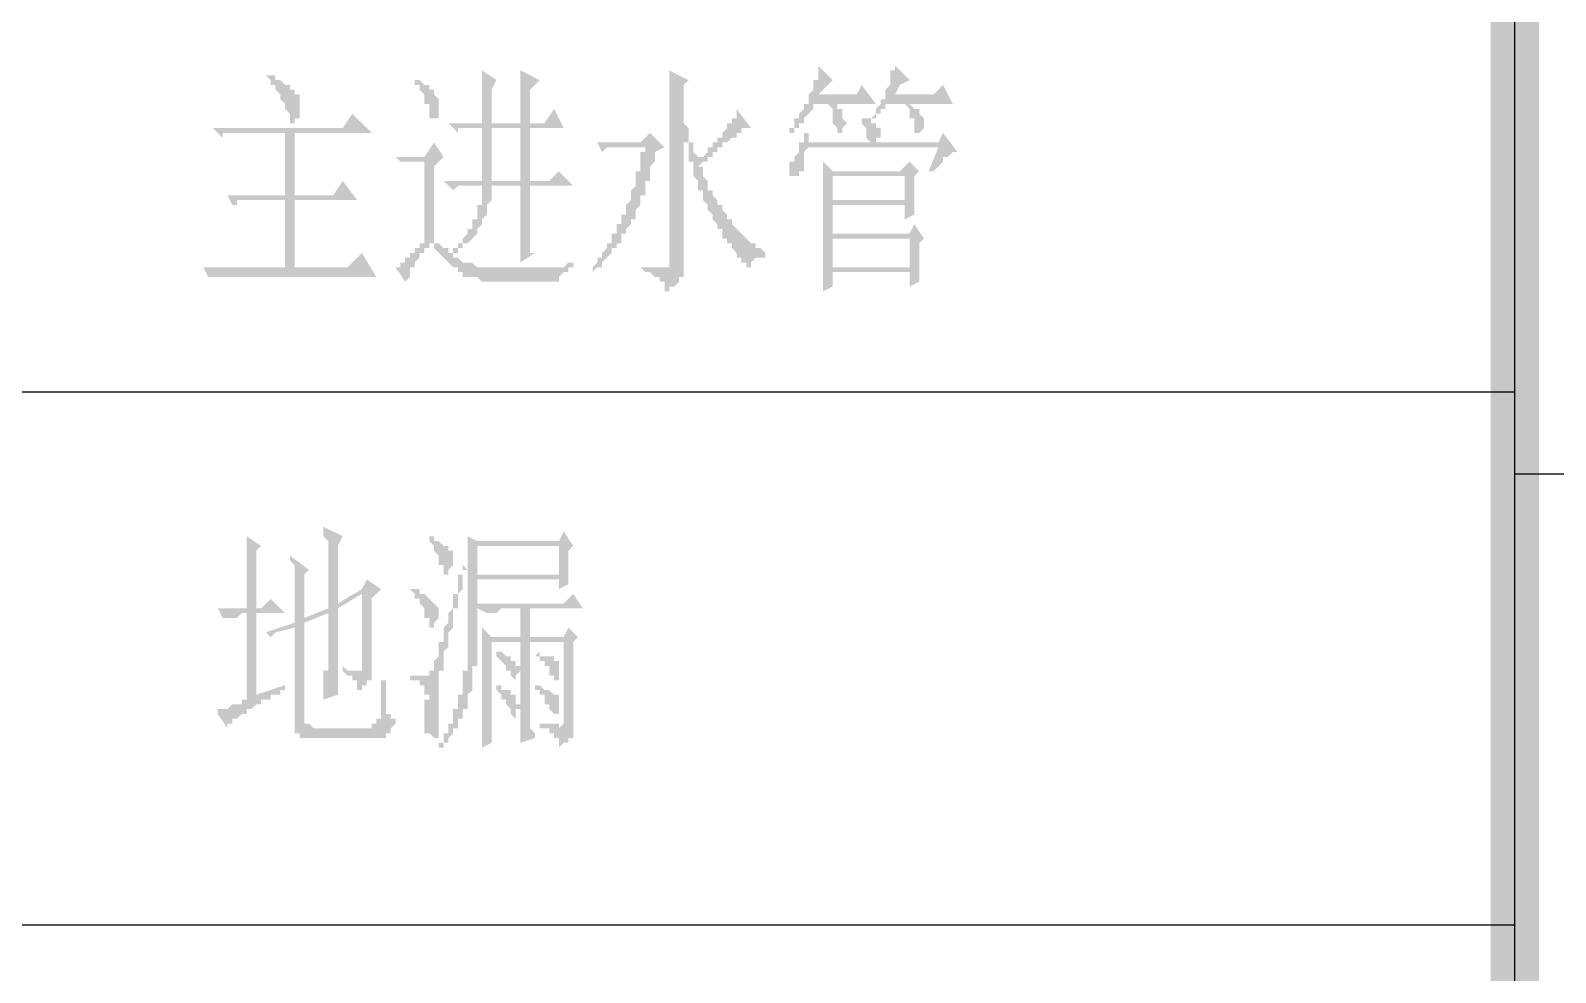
# Model space of a CAD drawing. Header units: inches. Extents: x 11 to 286, y 6 to 196.
# Drawn here: x 241.44 to 254.88, y 60.64 to 68.95 of the extents above; entities that cross this region are included whole.
import ezdxf

# ---------------------------------------------------------------- set-up
doc = ezdxf.new("R2010")
doc.units = ezdxf.units.IN
doc.header["$MEASUREMENT"] = 0
doc.layers.add('PDF_几何图形', color=7, linetype='Continuous')
doc.layers.add('PDF_实体填充', color=7, linetype='Continuous', true_color=0xffffff)

msp = doc.modelspace()

# ---------------------------------------------------------------- hatches: boundary and pattern name
at = {"layer": 'PDF_实体填充', "transparency": 33554559}
h = msp.add_hatch(color=7, dxfattribs=at)
h.paths.add_polyline_path([(254.734, 9.031), (254.31, 9.454), (14.661, 9.031)], flags=0)
h.paths.add_polyline_path([(254.31, 9.454), (14.661, 9.031), (15.085, 9.454)], flags=0)
h.paths.add_polyline_path([(14.661, 9.031), (15.085, 9.454), (14.661, 191.445)], flags=0)
h.paths.add_polyline_path([(15.085, 9.454), (14.661, 191.445), (15.085, 191.022)], flags=0)
h.paths.add_polyline_path([(14.661, 191.445), (15.085, 191.022), (254.734, 191.445)], flags=0)
h.paths.add_polyline_path([(15.085, 191.022), (254.734, 191.445), (254.31, 191.022)], flags=0)
h.paths.add_polyline_path([(254.734, 191.445), (254.31, 191.022), (254.734, 9.031)], flags=0)
h.paths.add_polyline_path([(254.31, 191.022), (254.734, 9.031), (254.31, 9.454), (254.31, 191.022)], flags=0)
h = msp.add_hatch(color=7, dxfattribs=at)
h.paths.add_polyline_path([(254.31, 191.445), (254.734, 191.022), (282.716, 191.445)], flags=0)
h.paths.add_polyline_path([(254.734, 191.022), (282.716, 191.445), (282.335, 191.022)], flags=0)
h.paths.add_polyline_path([(282.716, 191.445), (282.335, 191.022), (282.716, 9.031)], flags=0)
h.paths.add_polyline_path([(282.335, 191.022), (282.716, 9.031), (282.335, 9.454)], flags=0)
h.paths.add_polyline_path([(282.716, 9.031), (282.335, 9.454), (254.31, 9.031)], flags=0)
h.paths.add_polyline_path([(282.335, 9.454), (254.31, 9.031), (254.734, 9.454)], flags=0)
h.paths.add_polyline_path([(254.31, 9.031), (254.734, 9.454), (254.31, 191.445)], flags=0)
h.paths.add_polyline_path([(254.734, 9.454), (254.31, 191.445), (254.734, 191.022), (254.734, 9.454)], flags=0)
h = msp.add_hatch(color=7, dxfattribs=at)
h.paths.add_polyline_path([(243.558, 68.552), (243.558, 68.552), (243.6, 68.552), (243.6, 68.552), (243.6, 68.509), (243.642, 68.509), (243.642, 68.509), (243.685, 68.467), (243.685, 68.467), (243.685, 68.467), (243.727, 68.467), (243.727, 68.425), (243.727, 68.425), (243.769, 68.425), (243.769, 68.425), (243.769, 68.425), (243.769, 68.382), (243.769, 68.382), (243.812, 68.382), (243.812, 68.34), (243.812, 68.34), (243.812, 68.34), (243.812, 68.298), (243.812, 68.298), (243.812, 68.255), (243.812, 68.255), (243.812, 68.255), (243.812, 68.213), (243.812, 68.213), (243.812, 68.171), (243.769, 68.171), (243.769, 68.128), (243.769, 68.128), (243.769, 68.128), (243.727, 68.128), (243.727, 68.128), (243.727, 68.171), (243.727, 68.171), (243.727, 68.213), (243.727, 68.213), (243.727, 68.213), (243.685, 68.255), (243.685, 68.255), (243.685, 68.255), (243.685, 68.298), (243.685, 68.298), (243.685, 68.298), (243.642, 68.34), (243.642, 68.34), (243.642, 68.382), (243.642, 68.382), (243.642, 68.382), (243.6, 68.425), (243.6, 68.425), (243.6, 68.467), (243.558, 68.467), (243.558, 68.509), (243.558, 68.509), (243.515, 68.552), (243.515, 68.552), (243.558, 68.552)], flags=0)
h.paths.add_polyline_path([(243.05, 68.086), (244.193, 68.086), (244.277, 68.213), (244.447, 68.044), (243.769, 68.044), (243.769, 67.493), (244.108, 67.493), (244.193, 67.62), (244.32, 67.451), (243.769, 67.451), (243.769, 66.858), (244.235, 66.858), (244.362, 66.985), (244.489, 66.774), (243.177, 66.774), (243.177, 66.774), (243.134, 66.774), (243.134, 66.774), (243.134, 66.774), (243.092, 66.774), (243.092, 66.774), (243.05, 66.774), (243.05, 66.774), (243.05, 66.774), (243.007, 66.774), (242.965, 66.858), (243.685, 66.858), (243.685, 67.451), (243.388, 67.451), (243.388, 67.451), (243.346, 67.451), (243.346, 67.451), (243.304, 67.451), (243.304, 67.451), (243.304, 67.451), (243.261, 67.451), (243.261, 67.409), (243.219, 67.409), (243.219, 67.409), (243.177, 67.493), (243.685, 67.493), (243.685, 68.044), (243.304, 68.044), (243.261, 68.044), (243.261, 68.044), (243.219, 68.044), (243.219, 68.044), (243.177, 68.044), (243.177, 68.044), (243.177, 68.044), (243.134, 68.044), (243.134, 68.044), (243.134, 68.001), (243.05, 68.086), (243.05, 68.086)], flags=0)
h = msp.add_hatch(color=7, dxfattribs=at)
h.paths.add_polyline_path([(245.505, 68.086), (245.505, 67.62), (245.759, 67.62), (245.759, 68.086), (245.505, 68.086)], flags=0)
h.paths.add_polyline_path([(245.42, 67.62), (245.42, 68.086), (245.336, 68.086), (245.336, 68.086), (245.336, 68.086), (245.293, 68.086), (245.293, 68.086), (245.251, 68.086), (245.251, 68.086), (245.251, 68.086), (245.209, 68.086), (245.209, 68.086), (245.209, 68.044), (245.124, 68.128), (245.42, 68.128), (245.42, 68.171), (245.42, 68.171), (245.42, 68.213), (245.42, 68.213), (245.42, 68.255), (245.42, 68.255), (245.42, 68.298), (245.42, 68.298), (245.42, 68.34), (245.42, 68.34), (245.42, 68.382), (245.42, 68.382), (245.42, 68.425), (245.42, 68.425), (245.42, 68.467), (245.42, 68.467), (245.42, 68.509), (245.42, 68.509), (245.42, 68.552), (245.42, 68.552), (245.42, 68.594), (245.42, 68.594), (245.547, 68.509), (245.505, 68.425), (245.505, 68.128), (245.759, 68.128), (245.759, 68.171), (245.759, 68.171), (245.759, 68.213), (245.759, 68.213), (245.759, 68.255), (245.759, 68.255), (245.759, 68.298), (245.759, 68.298), (245.759, 68.34), (245.759, 68.34), (245.759, 68.382), (245.759, 68.382), (245.759, 68.425), (245.759, 68.425), (245.759, 68.467), (245.759, 68.467), (245.759, 68.509), (245.759, 68.509), (245.759, 68.552), (245.759, 68.552), (245.759, 68.594), (245.759, 68.594), (245.928, 68.509), (245.844, 68.425), (245.844, 68.128), (245.971, 68.128), (246.055, 68.255), (246.14, 68.086), (245.844, 68.086), (245.844, 67.62), (246.013, 67.62), (246.098, 67.705), (246.225, 67.578), (245.844, 67.578), (245.844, 67.536), (245.844, 67.493), (245.844, 67.493), (245.844, 67.451), (245.844, 67.409), (245.844, 67.366), (245.844, 67.366), (245.844, 67.324), (245.844, 67.282), (245.844, 67.282), (245.844, 67.239), (245.844, 67.239), (245.844, 67.197), (245.844, 67.197), (245.844, 67.155), (245.844, 67.155), (245.844, 67.112), (245.844, 67.112), (245.844, 67.07), (245.844, 67.07), (245.844, 67.07), (245.844, 67.028), (245.844, 67.028), (245.844, 67.028), (245.844, 66.985), (245.844, 66.985), (245.844, 66.985), (245.886, 66.985), (245.886, 66.985), (245.759, 66.901), (245.759, 66.943), (245.759, 66.943), (245.759, 66.943), (245.759, 66.943), (245.759, 66.985), (245.759, 66.985), (245.759, 66.985), (245.759, 67.028), (245.759, 67.028), (245.759, 67.07), (245.759, 67.07), (245.759, 67.112), (245.759, 67.112), (245.759, 67.112), (245.759, 67.155), (245.759, 67.155), (245.759, 67.197), (245.759, 67.239), (245.759, 67.239), (245.759, 67.282), (245.759, 67.282), (245.759, 67.324), (245.759, 67.324), (245.759, 67.366), (245.759, 67.409), (245.759, 67.409), (245.759, 67.451), (245.759, 67.493), (245.759, 67.536), (245.759, 67.536), (245.759, 67.578), (245.505, 67.578), (245.505, 67.536), (245.505, 67.536), (245.505, 67.493), (245.505, 67.493), (245.505, 67.451), (245.505, 67.451), (245.505, 67.451), (245.463, 67.409), (245.463, 67.409), (245.463, 67.366), (245.463, 67.366), (245.463, 67.324), (245.463, 67.324), (245.463, 67.324), (245.42, 67.282), (245.42, 67.282), (245.42, 67.239), (245.42, 67.239), (245.42, 67.239), (245.378, 67.197), (245.378, 67.197), (245.378, 67.197), (245.378, 67.155), (245.378, 67.155), (245.336, 67.112), (245.336, 67.112), (245.336, 67.112), (245.293, 67.07), (245.293, 67.07), (245.293, 67.07), (245.251, 67.07), (245.251, 67.028), (245.251, 67.028), (245.209, 67.028), (245.209, 66.985), (245.209, 66.985), (245.166, 66.985), (245.166, 66.985), (245.166, 66.985), (245.166, 67.028), (245.166, 67.028), (245.209, 67.028), (245.209, 67.07), (245.209, 67.07), (245.251, 67.07), (245.251, 67.112), (245.251, 67.112), (245.251, 67.112), (245.293, 67.155), (245.293, 67.155), (245.293, 67.197), (245.293, 67.197), (245.336, 67.197), (245.336, 67.239), (245.336, 67.239), (245.336, 67.282), (245.336, 67.282), (245.378, 67.282), (245.378, 67.324), (245.378, 67.324), (245.378, 67.366), (245.378, 67.366), (245.378, 67.409), (245.378, 67.409), (245.42, 67.409), (245.42, 67.451), (245.42, 67.451), (245.42, 67.493), (245.42, 67.493), (245.42, 67.536), (245.42, 67.536), (245.42, 67.578), (245.42, 67.578), (245.293, 67.578), (245.293, 67.578), (245.293, 67.578), (245.251, 67.578), (245.251, 67.578), (245.209, 67.578), (245.209, 67.578), (245.209, 67.578), (245.166, 67.536), (245.166, 67.536), (245.166, 67.536), (245.082, 67.62), (245.42, 67.62)], flags=0)
h.paths.add_polyline_path([(244.828, 68.509), (244.828, 68.509), (244.87, 68.509), (244.87, 68.509), (244.912, 68.467), (244.912, 68.467), (244.912, 68.467), (244.955, 68.467), (244.955, 68.425), (244.955, 68.425), (244.997, 68.425), (244.997, 68.425), (244.997, 68.382), (244.997, 68.382), (244.997, 68.382), (245.039, 68.34), (245.039, 68.34), (245.039, 68.34), (245.039, 68.298), (245.039, 68.298), (245.039, 68.255), (245.039, 68.255), (245.039, 68.213), (245.039, 68.213), (245.039, 68.213), (245.039, 68.171), (245.039, 68.171), (244.997, 68.171), (244.997, 68.128), (244.997, 68.128), (244.997, 68.171), (244.955, 68.171), (244.955, 68.171), (244.955, 68.171), (244.955, 68.213), (244.955, 68.255), (244.955, 68.255), (244.955, 68.255), (244.955, 68.298), (244.912, 68.298), (244.912, 68.298), (244.912, 68.34), (244.912, 68.34), (244.912, 68.382), (244.912, 68.382), (244.87, 68.425), (244.87, 68.425), (244.87, 68.467), (244.87, 68.467), (244.828, 68.467), (244.828, 68.509), (244.828, 68.509), (244.828, 68.509)], flags=0)
h.paths.add_polyline_path([(244.997, 67.07), (245.039, 67.07), (245.039, 67.07), (245.039, 67.07), (245.082, 67.028), (245.082, 67.028), (245.082, 67.028), (245.124, 67.028), (245.124, 66.985), (245.124, 66.985), (245.166, 66.985), (245.166, 66.943), (245.166, 66.943), (245.209, 66.943), (245.209, 66.943), (245.209, 66.943), (245.209, 66.943), (245.251, 66.901), (245.251, 66.901), (245.251, 66.901), (245.293, 66.901), (245.293, 66.901), (245.293, 66.901), (245.336, 66.901), (245.336, 66.901), (245.378, 66.858), (245.378, 66.858), (245.42, 66.858), (245.42, 66.858), (245.42, 66.858), (245.463, 66.858), (245.463, 66.858), (245.505, 66.858), (245.505, 66.858), (245.547, 66.858), (245.547, 66.858), (245.59, 66.858), (245.59, 66.858), (245.59, 66.858), (245.632, 66.858), (245.632, 66.858), (245.674, 66.858), (245.674, 66.858), (245.674, 66.858), (245.717, 66.858), (245.717, 66.858), (245.759, 66.858), (245.759, 66.858), (245.759, 66.858), (245.801, 66.858), (245.801, 66.858), (245.844, 66.858), (245.844, 66.858), (245.844, 66.858), (245.886, 66.858), (245.886, 66.858), (245.886, 66.858), (245.928, 66.858), (245.928, 66.858), (245.971, 66.858), (245.971, 66.858), (245.971, 66.858), (246.013, 66.858), (246.013, 66.858), (246.055, 66.858), (246.055, 66.858), (246.055, 66.858), (246.098, 66.858), (246.098, 66.858), (246.14, 66.858), (246.14, 66.858), (246.14, 66.858), (246.182, 66.901), (246.182, 66.901), (246.225, 66.901), (246.225, 66.901), (246.225, 66.901), (246.225, 66.858), (246.225, 66.858), (246.182, 66.858), (246.182, 66.816), (246.14, 66.816), (246.14, 66.816), (246.14, 66.816), (246.098, 66.774), (246.098, 66.774), (246.098, 66.774), (246.098, 66.731), (246.098, 66.731), (246.098, 66.731), (246.098, 66.731), (246.055, 66.731), (246.055, 66.731), (246.013, 66.731), (246.013, 66.731), (245.971, 66.731), (245.971, 66.731), (245.971, 66.731), (245.928, 66.731), (245.928, 66.731), (245.886, 66.731), (245.886, 66.731), (245.844, 66.731), (245.844, 66.731), (245.801, 66.731), (245.801, 66.731), (245.801, 66.731), (245.759, 66.731), (245.759, 66.731), (245.759, 66.731), (245.717, 66.731), (245.717, 66.731), (245.674, 66.731), (245.674, 66.731), (245.674, 66.731), (245.632, 66.731), (245.632, 66.731), (245.632, 66.731), (245.59, 66.731), (245.59, 66.731), (245.59, 66.731), (245.547, 66.731), (245.547, 66.731), (245.505, 66.731), (245.505, 66.731), (245.463, 66.731), (245.463, 66.731), (245.463, 66.731), (245.42, 66.731), (245.42, 66.731), (245.378, 66.774), (245.378, 66.774), (245.378, 66.774), (245.336, 66.774), (245.336, 66.774), (245.336, 66.774), (245.293, 66.774), (245.293, 66.774), (245.293, 66.774), (245.251, 66.774), (245.251, 66.816), (245.251, 66.816), (245.209, 66.816), (245.209, 66.816), (245.209, 66.858), (245.166, 66.858), (245.166, 66.858), (245.166, 66.858), (245.124, 66.901), (245.124, 66.901), (245.124, 66.901), (245.082, 66.943), (245.082, 66.943), (245.082, 66.943), (245.039, 66.985), (245.039, 66.985), (244.997, 67.028), (244.997, 67.028), (244.997, 67.028), (244.997, 67.028), (244.997, 67.07), (244.955, 67.07), (244.955, 67.07), (244.955, 67.028), (244.955, 67.028), (244.912, 67.028), (244.912, 66.985), (244.912, 66.985), (244.87, 66.985), (244.87, 66.985), (244.87, 66.943), (244.87, 66.943), (244.87, 66.943), (244.828, 66.901), (244.828, 66.901), (244.828, 66.858), (244.828, 66.858), (244.785, 66.858), (244.785, 66.816), (244.785, 66.816), (244.785, 66.774), (244.743, 66.731), (244.743, 66.731), (244.658, 66.858), (244.658, 66.858), (244.701, 66.858), (244.701, 66.901), (244.701, 66.901), (244.743, 66.901), (244.743, 66.901), (244.743, 66.943), (244.785, 66.943), (244.785, 66.943), (244.785, 66.985), (244.785, 66.985), (244.828, 66.985), (244.828, 67.028), (244.828, 67.028), (244.87, 67.028), (244.87, 67.07), (244.912, 67.07), (244.912, 67.07), (244.912, 67.112), (244.912, 67.112), (244.912, 67.79), (244.87, 67.79), (244.828, 67.79), (244.828, 67.79), (244.828, 67.79), (244.785, 67.79), (244.785, 67.79), (244.743, 67.79), (244.743, 67.79), (244.743, 67.79), (244.701, 67.79), (244.701, 67.79), (244.658, 67.832), (244.912, 67.832), (244.997, 67.959), (245.082, 67.832), (244.997, 67.747), (244.997, 67.07), (244.997, 67.07)], flags=0)
h = msp.add_hatch(color=7, dxfattribs=at)
h.paths.add_polyline_path([(247.071, 68.594), (247.241, 68.509), (247.198, 68.467), (247.198, 68.425), (247.198, 68.382), (247.198, 68.382), (247.198, 68.34), (247.198, 68.34), (247.198, 68.298), (247.198, 68.298), (247.198, 68.255), (247.198, 68.255), (247.198, 68.213), (247.198, 68.213), (247.198, 68.171), (247.198, 68.171), (247.198, 68.128), (247.198, 68.128), (247.198, 68.128), (247.241, 68.086), (247.241, 68.086), (247.241, 68.086), (247.241, 68.044), (247.241, 68.044), (247.241, 68.001), (247.241, 68.001), (247.241, 67.959), (247.283, 67.959), (247.283, 67.959), (247.283, 67.917), (247.283, 67.917), (247.283, 67.874), (247.325, 67.832), (247.325, 67.832), (247.325, 67.79), (247.325, 67.79), (247.325, 67.832), (247.368, 67.832), (247.368, 67.832), (247.41, 67.874), (247.41, 67.874), (247.41, 67.917), (247.452, 67.917), (247.452, 67.917), (247.452, 67.959), (247.495, 67.959), (247.495, 68.001), (247.495, 68.001), (247.537, 68.001), (247.537, 68.044), (247.537, 68.044), (247.537, 68.044), (247.579, 68.086), (247.579, 68.086), (247.579, 68.086), (247.579, 68.128), (247.622, 68.128), (247.622, 68.128), (247.622, 68.171), (247.622, 68.171), (247.664, 68.171), (247.664, 68.213), (247.664, 68.213), (247.664, 68.213), (247.664, 68.255), (247.664, 68.255), (247.791, 68.086), (247.791, 68.086), (247.749, 68.086), (247.749, 68.086), (247.749, 68.086), (247.706, 68.086), (247.706, 68.086), (247.706, 68.044), (247.664, 68.044), (247.664, 68.044), (247.664, 68.001), (247.622, 68.001), (247.622, 68.001), (247.622, 68.001), (247.622, 68.001), (247.579, 67.959), (247.579, 67.959), (247.579, 67.959), (247.537, 67.959), (247.537, 67.917), (247.537, 67.917), (247.537, 67.917), (247.495, 67.917), (247.495, 67.874), (247.495, 67.874), (247.452, 67.874), (247.452, 67.832), (247.41, 67.832), (247.41, 67.832), (247.41, 67.79), (247.368, 67.79), (247.368, 67.79), (247.325, 67.747), (247.325, 67.747), (247.368, 67.747), (247.368, 67.705), (247.368, 67.705), (247.368, 67.663), (247.41, 67.62), (247.41, 67.62), (247.41, 67.578), (247.41, 67.578), (247.41, 67.536), (247.452, 67.536), (247.452, 67.493), (247.452, 67.493), (247.495, 67.451), (247.495, 67.451), (247.495, 67.451), (247.495, 67.409), (247.537, 67.409), (247.537, 67.366), (247.537, 67.366), (247.537, 67.366), (247.579, 67.324), (247.579, 67.324), (247.579, 67.282), (247.579, 67.282), (247.622, 67.282), (247.622, 67.239), (247.622, 67.239), (247.622, 67.239), (247.664, 67.197), (247.664, 67.197), (247.664, 67.197), (247.706, 67.155), (247.706, 67.155), (247.706, 67.155), (247.706, 67.155), (247.749, 67.112), (247.749, 67.112), (247.749, 67.112), (247.749, 67.112), (247.791, 67.07), (247.791, 67.07), (247.791, 67.07), (247.833, 67.07), (247.833, 67.028), (247.833, 67.028), (247.833, 67.028), (247.876, 67.028), (247.876, 67.028), (247.876, 67.028), (247.918, 66.985), (247.918, 66.985), (247.918, 66.985), (247.918, 66.943), (247.918, 66.943), (247.876, 66.943), (247.876, 66.943), (247.833, 66.943), (247.833, 66.943), (247.833, 66.943), (247.791, 66.901), (247.791, 66.901), (247.791, 66.901), (247.791, 66.901), (247.791, 66.858), (247.791, 66.858), (247.749, 66.858), (247.749, 66.901), (247.749, 66.901), (247.706, 66.901), (247.706, 66.901), (247.706, 66.943), (247.706, 66.943), (247.664, 66.943), (247.664, 66.985), (247.664, 66.985), (247.664, 66.985), (247.622, 67.028), (247.622, 67.028), (247.622, 67.028), (247.622, 67.07), (247.579, 67.07), (247.579, 67.07), (247.579, 67.112), (247.579, 67.112), (247.537, 67.112), (247.537, 67.155), (247.537, 67.155), (247.537, 67.155), (247.537, 67.197), (247.495, 67.197), (247.495, 67.197), (247.495, 67.239), (247.495, 67.239), (247.452, 67.282), (247.452, 67.282), (247.452, 67.282), (247.452, 67.324), (247.452, 67.324), (247.41, 67.366), (247.41, 67.366), (247.41, 67.366), (247.41, 67.409), (247.41, 67.409), (247.368, 67.451), (247.368, 67.451), (247.368, 67.493), (247.368, 67.493), (247.368, 67.536), (247.368, 67.536), (247.325, 67.536), (247.325, 67.578), (247.325, 67.578), (247.325, 67.62), (247.325, 67.62), (247.283, 67.663), (247.283, 67.663), (247.283, 67.705), (247.283, 67.705), (247.283, 67.747), (247.283, 67.747), (247.283, 67.79), (247.241, 67.79), (247.241, 67.832), (247.241, 67.832), (247.241, 67.874), (247.241, 67.917), (247.241, 67.917), (247.241, 67.959), (247.198, 67.959), (247.198, 68.001), (247.198, 68.001), (247.198, 68.044), (247.198, 68.044), (247.198, 68.086), (247.198, 66.901), (247.198, 66.901), (247.198, 66.858), (247.198, 66.858), (247.198, 66.816), (247.198, 66.816), (247.198, 66.774), (247.156, 66.774), (247.156, 66.774), (247.156, 66.731), (247.156, 66.731), (247.156, 66.731), (247.114, 66.689), (247.114, 66.689), (247.114, 66.689), (247.071, 66.689), (247.071, 66.689), (247.071, 66.647), (247.029, 66.647), (247.029, 66.647), (247.029, 66.689), (247.029, 66.689), (247.029, 66.689), (247.029, 66.689), (247.029, 66.731), (247.029, 66.731), (246.987, 66.731), (246.987, 66.774), (246.987, 66.774), (246.944, 66.774), (246.944, 66.774), (246.944, 66.774), (246.902, 66.816), (246.902, 66.816), (246.86, 66.816), (246.86, 66.816), (246.817, 66.858), (246.817, 66.858), (246.817, 66.858), (246.86, 66.858), (246.86, 66.858), (246.902, 66.858), (246.902, 66.858), (246.944, 66.858), (246.944, 66.858), (246.987, 66.858), (246.987, 66.858), (246.987, 66.858), (247.029, 66.858), (247.029, 66.858), (247.029, 66.858), (247.029, 66.858), (247.071, 66.858), (247.071, 66.858), (247.071, 66.858), (247.071, 66.901), (247.071, 66.901), (247.071, 66.943), (247.071, 66.943), (247.071, 66.943), (247.071, 68.298), (247.071, 68.34), (247.071, 68.34), (247.071, 68.382), (247.071, 68.382), (247.071, 68.425), (247.071, 68.425), (247.071, 68.467), (247.071, 68.467), (247.071, 68.509), (247.071, 68.509), (247.071, 68.552), (247.071, 68.552), (247.071, 68.594), (247.071, 68.594), (247.071, 68.594), (247.071, 68.594)], flags=0)
h.paths.add_polyline_path([(246.394, 66.816), (246.394, 66.858), (246.394, 66.858), (246.394, 66.858), (246.436, 66.901), (246.436, 66.901), (246.436, 66.901), (246.436, 66.943), (246.479, 66.943), (246.479, 66.985), (246.479, 66.985), (246.479, 66.985), (246.521, 67.028), (246.521, 67.028), (246.521, 67.028), (246.521, 67.07), (246.563, 67.07), (246.563, 67.112), (246.563, 67.112), (246.563, 67.112), (246.563, 67.155), (246.606, 67.155), (246.606, 67.197), (246.606, 67.197), (246.606, 67.197), (246.606, 67.239), (246.648, 67.239), (246.648, 67.282), (246.648, 67.282), (246.648, 67.324), (246.648, 67.324), (246.69, 67.324), (246.69, 67.366), (246.69, 67.366), (246.69, 67.409), (246.69, 67.409), (246.733, 67.451), (246.733, 67.451), (246.733, 67.493), (246.733, 67.493), (246.733, 67.493), (246.733, 67.536), (246.733, 67.536), (246.775, 67.578), (246.775, 67.578), (246.775, 67.62), (246.775, 67.62), (246.775, 67.663), (246.775, 67.663), (246.775, 67.705), (246.817, 67.705), (246.817, 67.747), (246.817, 67.747), (246.817, 67.79), (246.817, 67.79), (246.817, 67.832), (246.817, 67.832), (246.817, 67.874), (246.86, 67.874), (246.86, 67.917), (246.86, 67.917), (246.648, 67.917), (246.606, 67.917), (246.606, 67.917), (246.606, 67.917), (246.563, 67.917), (246.563, 67.917), (246.521, 67.917), (246.521, 67.917), (246.521, 67.917), (246.479, 67.874), (246.479, 67.874), (246.436, 67.959), (246.817, 67.959), (246.902, 68.044), (247.029, 67.917), (246.944, 67.874), (246.944, 67.874), (246.944, 67.832), (246.944, 67.832), (246.944, 67.79), (246.944, 67.79), (246.902, 67.747), (246.902, 67.705), (246.902, 67.705), (246.902, 67.663), (246.902, 67.663), (246.902, 67.62), (246.86, 67.62), (246.86, 67.578), (246.86, 67.578), (246.86, 67.536), (246.86, 67.536), (246.86, 67.493), (246.817, 67.493), (246.817, 67.493), (246.817, 67.451), (246.817, 67.451), (246.817, 67.409), (246.817, 67.409), (246.775, 67.366), (246.775, 67.366), (246.775, 67.324), (246.775, 67.324), (246.775, 67.282), (246.733, 67.282), (246.733, 67.282), (246.733, 67.239), (246.733, 67.239), (246.69, 67.197), (246.69, 67.197), (246.69, 67.197), (246.69, 67.155), (246.69, 67.155), (246.648, 67.155), (246.648, 67.112), (246.648, 67.112), (246.648, 67.07), (246.606, 67.07), (246.606, 67.07), (246.606, 67.028), (246.606, 67.028), (246.563, 67.028), (246.563, 66.985), (246.563, 66.985), (246.563, 66.985), (246.521, 66.943), (246.521, 66.943), (246.521, 66.943), (246.521, 66.943), (246.479, 66.901), (246.479, 66.901), (246.479, 66.901), (246.479, 66.858), (246.436, 66.858), (246.436, 66.858), (246.436, 66.858), (246.394, 66.816), (246.394, 66.816), (246.394, 66.816), (246.394, 66.816)], flags=0)
h = msp.add_hatch(color=7, dxfattribs=at)
h.paths.add_polyline_path([(249.357, 67.705), (249.442, 67.917), (248.299, 67.917), (248.257, 67.874), (248.257, 67.832), (248.257, 67.832), (248.257, 67.79), (248.257, 67.79), (248.257, 67.747), (248.257, 67.747), (248.257, 67.747), (248.257, 67.747), (248.257, 67.705), (248.214, 67.705), (248.214, 67.663), (248.214, 67.663), (248.172, 67.663), (248.172, 67.663), (248.172, 67.663), (248.172, 67.663), (248.13, 67.663), (248.13, 67.705), (248.13, 67.705), (248.13, 67.705), (248.13, 67.705), (248.13, 67.747), (248.13, 67.747), (248.13, 67.79), (248.172, 67.79), (248.172, 67.79), (248.172, 67.832), (248.172, 67.832), (248.172, 67.832), (248.214, 67.874), (248.214, 67.874), (248.214, 67.917), (248.214, 67.917), (248.214, 67.917), (248.214, 67.959), (248.257, 67.959), (248.257, 68.001), (248.257, 68.001), (248.257, 68.044), (248.257, 68.044), (248.299, 68.044), (248.299, 67.959), (248.849, 67.959), (248.849, 67.959), (248.807, 68.001), (248.807, 68.001), (248.807, 68.044), (248.807, 68.044), (248.807, 68.044), (248.807, 68.086), (248.807, 68.086), (248.765, 68.128), (248.765, 68.128), (248.765, 68.171), (248.765, 68.171), (248.765, 68.171), (248.765, 68.213), (248.765, 68.171), (248.807, 68.171), (248.807, 68.171), (248.849, 68.171), (248.849, 68.128), (248.849, 68.128), (248.892, 68.128), (248.892, 68.086), (248.892, 68.086), (248.892, 68.086), (248.934, 68.086), (248.934, 68.044), (248.934, 68.044), (248.934, 68.044), (248.934, 68.044), (248.934, 68.001), (248.892, 68.001), (248.892, 67.959), (248.892, 67.959), (248.892, 67.959), (249.442, 67.959), (249.484, 68.044), (249.611, 67.874), (249.611, 67.874), (249.569, 67.874), (249.569, 67.874), (249.527, 67.832), (249.527, 67.832), (249.527, 67.832), (249.527, 67.832), (249.484, 67.832), (249.484, 67.832), (249.484, 67.79), (249.484, 67.79), (249.484, 67.79), (249.442, 67.747), (249.442, 67.747), (249.4, 67.705), (249.4, 67.705), (249.4, 67.705), (249.357, 67.705)], flags=0)
h.paths.add_polyline_path([(249.273, 67.07), (249.273, 67.07), (249.273, 67.028), (249.273, 67.028), (249.273, 66.985), (249.273, 66.985), (249.273, 66.943), (249.273, 66.943), (249.273, 66.901), (249.273, 66.901), (249.273, 66.858), (249.273, 66.858), (249.273, 66.816), (249.273, 66.816), (249.273, 66.774), (249.273, 66.774), (249.273, 66.731), (249.273, 66.731), (249.188, 66.689), (249.188, 66.816), (248.511, 66.816), (248.511, 66.689), (248.426, 66.647), (248.426, 66.689), (248.426, 66.689), (248.426, 66.731), (248.426, 66.731), (248.426, 66.731), (248.426, 66.774), (248.426, 66.774), (248.426, 66.816), (248.426, 66.816), (248.426, 66.858), (248.426, 66.858), (248.426, 66.901), (248.426, 66.901), (248.426, 66.943), (248.426, 66.943), (248.426, 66.985), (248.426, 66.985), (248.426, 67.028), (248.426, 67.028), (248.426, 67.07), (248.426, 67.07), (248.426, 67.112), (248.426, 67.112), (248.426, 67.155), (248.426, 67.197), (248.426, 67.197), (248.426, 67.239), (248.426, 67.239), (248.426, 67.282), (248.426, 67.282), (248.426, 67.324), (248.426, 67.324), (248.426, 67.366), (248.426, 67.409), (248.426, 67.409), (248.426, 67.451), (248.426, 67.493), (248.426, 67.493), (248.426, 67.536), (248.426, 67.578), (248.426, 67.578), (248.426, 67.62), (248.426, 67.62), (248.426, 67.663), (248.426, 67.663), (248.426, 67.663), (248.426, 67.705), (248.426, 67.705), (248.426, 67.747), (248.426, 67.747), (248.426, 67.747), (248.426, 67.79), (248.426, 67.79), (248.426, 67.79), (248.511, 67.705), (249.103, 67.705), (249.188, 67.79), (249.273, 67.705), (249.23, 67.663), (249.23, 67.493), (249.23, 67.451), (249.23, 67.451), (249.23, 67.409), (249.23, 67.409), (249.23, 67.366), (249.23, 67.366), (249.23, 67.324), (249.146, 67.282), (249.146, 67.409), (248.511, 67.409), (248.511, 67.155), (249.188, 67.155), (249.23, 67.239), (249.315, 67.112), (249.273, 67.07)], flags=0)
h.paths.add_polyline_path([(248.511, 67.663), (248.511, 67.451), (249.146, 67.451), (249.146, 67.663), (248.511, 67.663)], flags=0)
h.paths.add_polyline_path([(248.511, 67.112), (248.511, 66.858), (249.188, 66.858), (249.188, 67.112), (248.511, 67.112)], flags=0)
h.paths.add_polyline_path([(248.384, 68.636), (248.511, 68.509), (248.468, 68.467), (248.384, 68.382), (248.722, 68.382), (248.765, 68.467), (248.892, 68.298), (248.511, 68.298), (248.511, 68.298), (248.553, 68.298), (248.553, 68.255), (248.553, 68.255), (248.595, 68.255), (248.595, 68.213), (248.595, 68.213), (248.595, 68.213), (248.595, 68.171), (248.595, 68.171), (248.638, 68.128), (248.638, 68.128), (248.638, 68.128), (248.595, 68.086), (248.595, 68.086), (248.595, 68.086), (248.595, 68.044), (248.553, 68.044), (248.553, 68.044), (248.553, 68.044), (248.553, 68.086), (248.553, 68.086), (248.553, 68.086), (248.511, 68.128), (248.511, 68.128), (248.511, 68.171), (248.511, 68.171), (248.511, 68.213), (248.511, 68.213), (248.511, 68.213), (248.511, 68.255), (248.511, 68.255), (248.468, 68.298), (248.468, 68.298), (248.468, 68.298), (248.384, 68.298), (248.384, 68.298), (248.341, 68.298), (248.341, 68.255), (248.341, 68.255), (248.341, 68.255), (248.299, 68.213), (248.299, 68.213), (248.299, 68.213), (248.257, 68.171), (248.257, 68.171), (248.257, 68.171), (248.257, 68.128), (248.214, 68.128), (248.214, 68.128), (248.214, 68.086), (248.172, 68.086), (248.172, 68.044), (248.172, 68.044), (248.13, 68.044), (248.13, 68.044), (248.13, 68.044), (248.13, 68.086), (248.13, 68.086), (248.172, 68.086), (248.172, 68.128), (248.172, 68.128), (248.172, 68.171), (248.214, 68.171), (248.214, 68.171), (248.214, 68.213), (248.214, 68.213), (248.257, 68.255), (248.257, 68.255), (248.257, 68.255), (248.257, 68.298), (248.299, 68.298), (248.299, 68.34), (248.299, 68.34), (248.299, 68.34), (248.299, 68.382), (248.299, 68.382), (248.341, 68.425), (248.341, 68.425), (248.341, 68.467), (248.341, 68.467), (248.341, 68.467), (248.341, 68.509), (248.384, 68.509), (248.384, 68.552), (248.384, 68.552), (248.384, 68.594), (248.384, 68.594), (248.384, 68.636), (248.384, 68.636), (248.384, 68.636)], flags=0)
h.paths.add_polyline_path([(249.061, 68.636), (249.188, 68.509), (249.103, 68.467), (249.061, 68.382), (249.4, 68.382), (249.484, 68.467), (249.569, 68.298), (249.188, 68.298), (249.188, 68.298), (249.188, 68.298), (249.23, 68.255), (249.23, 68.255), (249.273, 68.255), (249.273, 68.213), (249.273, 68.213), (249.273, 68.213), (249.273, 68.213), (249.315, 68.171), (249.315, 68.171), (249.315, 68.128), (249.315, 68.128), (249.315, 68.086), (249.315, 68.086), (249.315, 68.086), (249.273, 68.044), (249.273, 68.044), (249.273, 68.044), (249.273, 68.044), (249.23, 68.044), (249.23, 68.044), (249.23, 68.086), (249.23, 68.086), (249.23, 68.128), (249.23, 68.171), (249.188, 68.171), (249.188, 68.213), (249.188, 68.213), (249.188, 68.213), (249.188, 68.213), (249.188, 68.255), (249.188, 68.255), (249.146, 68.298), (249.146, 68.298), (249.146, 68.298), (249.019, 68.298), (249.019, 68.298), (248.976, 68.298), (248.976, 68.255), (248.976, 68.255), (248.934, 68.255), (248.934, 68.213), (248.934, 68.213), (248.892, 68.213), (248.892, 68.171), (248.892, 68.171), (248.892, 68.171), (248.849, 68.171), (248.892, 68.213), (248.892, 68.213), (248.892, 68.255), (248.892, 68.255), (248.934, 68.298), (248.934, 68.298), (248.934, 68.298), (248.934, 68.34), (248.976, 68.34), (248.976, 68.382), (248.976, 68.382), (248.976, 68.382), (248.976, 68.425), (248.976, 68.425), (249.019, 68.467), (249.019, 68.467), (249.019, 68.509), (249.019, 68.509), (249.019, 68.552), (249.019, 68.552), (249.019, 68.594), (249.061, 68.594), (249.061, 68.594), (249.061, 68.636), (249.061, 68.636), (249.061, 68.636)], flags=0)
h = msp.add_hatch(color=7, dxfattribs=at)
h.paths.add_polyline_path([(244.193, 63.345), (244.193, 63.345), (244.235, 63.302), (244.235, 63.302), (244.277, 63.302), (244.277, 63.302), (244.32, 63.302), (244.32, 63.302), (244.32, 63.302), (244.362, 63.302), (244.362, 63.302), (244.362, 63.302), (244.362, 63.345), (244.362, 63.345), (244.362, 63.345), (244.362, 63.387), (244.362, 63.98), (244.15, 63.853), (244.15, 63.853), (244.15, 63.81), (244.15, 63.768), (244.15, 63.768), (244.15, 63.726), (244.15, 63.683), (244.15, 63.683), (244.15, 63.641), (244.15, 63.599), (244.15, 63.599), (244.15, 63.556), (244.15, 63.556), (244.15, 63.514), (244.15, 63.472), (244.15, 63.472), (244.15, 63.429), (244.15, 63.429), (244.15, 63.387), (244.15, 63.387), (244.15, 63.345), (244.15, 63.345), (244.15, 63.302), (244.15, 63.302), (244.15, 63.26), (244.15, 63.26), (244.15, 63.26), (244.15, 63.218), (244.15, 63.218), (244.15, 63.175), (244.15, 63.175), (244.15, 63.175), (244.15, 63.133), (244.15, 63.133), (244.15, 63.133), (244.15, 63.091), (244.15, 63.091), (244.15, 63.091), (244.023, 63.048), (244.023, 63.048), (244.023, 63.048), (244.023, 63.091), (244.023, 63.091), (244.023, 63.133), (244.023, 63.133), (244.023, 63.133), (244.023, 63.175), (244.023, 63.175), (244.023, 63.218), (244.023, 63.218), (244.023, 63.26), (244.023, 63.26), (244.023, 63.302), (244.066, 63.302), (244.066, 63.302), (244.066, 63.345), (244.066, 63.345), (244.066, 63.387), (244.066, 63.429), (244.066, 63.429), (244.066, 63.472), (244.066, 63.472), (244.066, 63.514), (244.066, 63.514), (244.066, 63.556), (244.066, 63.556), (244.066, 63.599), (244.066, 63.599), (244.066, 63.641), (244.066, 63.683), (244.066, 63.683), (244.066, 63.726), (244.066, 63.726), (244.066, 63.768), (244.066, 63.81), (244.066, 63.81), (243.854, 63.726), (243.854, 62.921), (243.854, 62.879), (243.854, 62.879), (243.854, 62.879), (243.854, 62.837), (243.854, 62.837), (243.896, 62.837), (243.896, 62.837), (243.896, 62.837), (243.939, 62.794), (244.447, 62.794), (244.447, 62.837), (244.447, 62.837), (244.489, 62.837), (244.489, 62.837), (244.489, 62.879), (244.489, 62.879), (244.531, 62.879), (244.531, 62.921), (244.531, 62.921), (244.531, 62.964), (244.531, 62.964), (244.531, 63.006), (244.531, 63.006), (244.531, 63.006), (244.531, 63.048), (244.531, 63.048), (244.531, 63.091), (244.531, 63.091), (244.531, 63.133), (244.531, 63.175), (244.531, 63.175), (244.531, 63.218), (244.531, 63.218), (244.574, 63.218), (244.574, 63.175), (244.574, 63.175), (244.574, 63.133), (244.574, 63.133), (244.574, 63.091), (244.574, 63.091), (244.574, 63.048), (244.574, 63.048), (244.574, 63.006), (244.574, 63.006), (244.574, 62.964), (244.574, 62.964), (244.574, 62.964), (244.574, 62.921), (244.616, 62.921), (244.616, 62.879), (244.616, 62.879), (244.616, 62.879), (244.658, 62.879), (244.658, 62.837), (244.658, 62.837), (244.616, 62.794), (244.616, 62.794), (244.616, 62.794), (244.616, 62.752), (244.574, 62.752), (244.574, 62.752), (244.574, 62.752), (244.574, 62.71), (244.531, 62.71), (244.531, 62.71), (244.489, 62.71), (244.489, 62.71), (243.896, 62.71), (243.896, 62.71), (243.854, 62.71), (243.854, 62.71), (243.812, 62.71), (243.812, 62.752), (243.812, 62.752), (243.812, 62.752), (243.769, 62.752), (243.769, 62.794), (243.769, 62.794), (243.769, 62.794), (243.769, 62.837), (243.769, 62.837), (243.769, 62.879), (243.769, 62.879), (243.769, 62.921), (243.769, 63.683), (243.6, 63.641), (243.558, 63.599), (243.515, 63.641), (243.769, 63.726), (243.769, 64.022), (243.769, 64.064), (243.769, 64.064), (243.769, 64.107), (243.769, 64.107), (243.769, 64.149), (243.769, 64.149), (243.769, 64.191), (243.769, 64.191), (243.769, 64.234), (243.769, 64.234), (243.727, 64.276), (243.727, 64.276), (243.727, 64.318), (243.896, 64.191), (243.854, 64.149), (243.854, 63.768), (244.066, 63.853), (244.066, 64.276), (244.066, 64.276), (244.066, 64.318), (244.066, 64.361), (244.066, 64.361), (244.066, 64.403), (244.066, 64.403), (244.066, 64.445), (244.066, 64.445), (244.023, 64.488), (244.023, 64.488), (244.023, 64.53), (244.023, 64.53), (244.023, 64.572), (244.023, 64.572), (244.193, 64.488), (244.15, 64.403), (244.15, 63.895), (244.362, 64.022), (244.404, 64.107), (244.531, 64.022), (244.447, 63.937), (244.447, 63.302), (244.447, 63.302), (244.447, 63.26), (244.447, 63.26), (244.447, 63.218), (244.447, 63.218), (244.404, 63.218), (244.404, 63.175), (244.404, 63.175), (244.404, 63.175), (244.362, 63.175), (244.362, 63.133), (244.32, 63.133), (244.32, 63.133), (244.32, 63.175), (244.32, 63.175), (244.32, 63.175), (244.32, 63.218), (244.32, 63.218), (244.277, 63.218), (244.277, 63.26), (244.277, 63.26), (244.235, 63.26), (244.235, 63.26), (244.193, 63.302), (244.193, 63.302), (244.193, 63.302), (244.193, 63.345)], flags=0)
h.paths.add_polyline_path([(243.431, 63.091), (243.685, 63.175), (243.685, 63.133), (243.685, 63.133), (243.642, 63.133), (243.642, 63.091), (243.6, 63.091), (243.558, 63.091), (243.558, 63.048), (243.515, 63.048), (243.515, 63.048), (243.473, 63.048), (243.473, 63.006), (243.431, 63.006), (243.431, 63.006), (243.388, 62.964), (243.388, 62.964), (243.388, 62.964), (243.346, 62.964), (243.346, 62.921), (243.346, 62.921), (243.304, 62.921), (243.304, 62.921), (243.304, 62.921), (243.261, 62.879), (243.261, 62.879), (243.261, 62.879), (243.219, 62.879), (243.219, 62.879), (243.219, 62.837), (243.219, 62.837), (243.219, 62.837), (243.177, 62.837), (243.177, 62.837), (243.177, 62.794), (243.177, 62.794), (243.177, 62.794), (243.177, 62.794), (243.177, 62.794), (243.177, 62.794), (243.092, 62.921), (243.092, 62.964), (243.092, 62.964), (243.134, 62.964), (243.134, 62.964), (243.134, 62.964), (243.177, 62.964), (243.177, 62.964), (243.177, 62.964), (243.219, 63.006), (243.219, 63.006), (243.261, 63.006), (243.261, 63.006), (243.261, 63.006), (243.304, 63.006), (243.304, 63.048), (243.346, 63.048), (243.346, 63.81), (243.304, 63.81), (243.304, 63.81), (243.261, 63.768), (243.261, 63.768), (243.219, 63.768), (243.219, 63.768), (243.219, 63.768), (243.177, 63.768), (243.177, 63.768), (243.134, 63.768), (243.134, 63.768), (243.092, 63.853), (243.346, 63.853), (243.346, 64.234), (243.346, 64.234), (243.346, 64.276), (243.346, 64.276), (243.346, 64.318), (243.346, 64.318), (243.346, 64.361), (243.346, 64.361), (243.346, 64.403), (243.346, 64.403), (243.346, 64.445), (243.346, 64.445), (243.346, 64.488), (243.346, 64.488), (243.346, 64.488), (243.473, 64.403), (243.431, 64.361), (243.431, 63.853), (243.473, 63.853), (243.558, 63.937), (243.685, 63.81), (243.431, 63.81), (243.431, 63.091), (243.431, 63.091)], flags=0)
h = msp.add_hatch(color=7, dxfattribs=at)
h.paths.add_polyline_path([(245.378, 64.403), (245.378, 64.149), (246.098, 64.149), (246.098, 64.403), (245.378, 64.403)], flags=0)
h.paths.add_polyline_path([(245.547, 63.429), (245.547, 63.472), (245.59, 63.472), (245.59, 63.472), (245.632, 63.429), (245.632, 63.429), (245.632, 63.429), (245.674, 63.429), (245.674, 63.429), (245.674, 63.387), (245.717, 63.387), (245.717, 63.387), (245.717, 63.387), (245.717, 63.387), (245.717, 63.345), (245.759, 63.345), (245.759, 63.302), (245.759, 63.302), (245.759, 63.302), (245.717, 63.26), (245.717, 63.26), (245.717, 63.218), (245.717, 63.218), (245.717, 63.218), (245.717, 63.218), (245.717, 63.218), (245.674, 63.26), (245.674, 63.26), (245.674, 63.26), (245.674, 63.302), (245.632, 63.302), (245.632, 63.345), (245.632, 63.345), (245.632, 63.345), (245.59, 63.387), (245.59, 63.387), (245.59, 63.387), (245.547, 63.429), (245.547, 63.429), (245.547, 63.429), (245.547, 63.429)], flags=0)
h.paths.add_polyline_path([(245.547, 63.133), (245.547, 63.175), (245.59, 63.175), (245.59, 63.133), (245.632, 63.133), (245.632, 63.133), (245.632, 63.133), (245.674, 63.133), (245.674, 63.091), (245.674, 63.091), (245.717, 63.091), (245.717, 63.091), (245.717, 63.091), (245.717, 63.048), (245.717, 63.048), (245.717, 63.006), (245.759, 63.006), (245.759, 63.006), (245.759, 62.964), (245.717, 62.964), (245.717, 62.921), (245.717, 62.921), (245.717, 62.921), (245.717, 62.879), (245.674, 62.921), (245.674, 62.921), (245.674, 62.921), (245.674, 62.964), (245.674, 62.964), (245.674, 62.964), (245.632, 63.006), (245.632, 63.006), (245.632, 63.006), (245.632, 63.048), (245.59, 63.048), (245.59, 63.091), (245.59, 63.091), (245.59, 63.091), (245.547, 63.133), (245.547, 63.133), (245.547, 63.133), (245.547, 63.133)], flags=0)
h.paths.add_polyline_path([(245.928, 63.472), (245.928, 63.429), (245.928, 63.429), (245.971, 63.429), (245.971, 63.429), (246.013, 63.429), (246.013, 63.429), (246.055, 63.429), (246.055, 63.387), (246.055, 63.387), (246.055, 63.387), (246.055, 63.387), (246.098, 63.387), (246.098, 63.345), (246.098, 63.345), (246.098, 63.345), (246.098, 63.302), (246.098, 63.302), (246.098, 63.302), (246.098, 63.26), (246.098, 63.218), (246.098, 63.218), (246.055, 63.218), (246.055, 63.218), (246.055, 63.218), (246.055, 63.26), (246.013, 63.26), (246.013, 63.302), (246.013, 63.302), (246.013, 63.302), (246.013, 63.345), (245.971, 63.345), (245.971, 63.345), (245.971, 63.387), (245.928, 63.387), (245.928, 63.387), (245.928, 63.429), (245.886, 63.429), (245.928, 63.472)], flags=0)
h.paths.add_polyline_path([(245.886, 63.175), (245.928, 63.175), (245.928, 63.175), (245.971, 63.133), (245.971, 63.133), (246.013, 63.133), (246.013, 63.133), (246.013, 63.133), (246.055, 63.091), (246.055, 63.091), (246.055, 63.091), (246.055, 63.091), (246.098, 63.091), (246.098, 63.048), (246.098, 63.048), (246.098, 63.006), (246.098, 63.006), (246.098, 63.006), (246.098, 62.964), (246.098, 62.964), (246.098, 62.921), (246.055, 62.921), (246.055, 62.921), (246.055, 62.921), (246.055, 62.921), (246.013, 62.964), (246.013, 62.964), (246.013, 62.964), (246.013, 63.006), (246.013, 63.006), (245.971, 63.006), (245.971, 63.048), (245.971, 63.048), (245.971, 63.091), (245.928, 63.091), (245.928, 63.091), (245.928, 63.133), (245.886, 63.133), (245.886, 63.133), (245.886, 63.133), (245.886, 63.175)], flags=0)
h.paths.add_polyline_path([(246.182, 64.361), (246.182, 64.318), (246.182, 64.318), (246.182, 64.276), (246.182, 64.234), (246.182, 64.234), (246.182, 64.191), (246.182, 64.191), (246.182, 64.149), (246.182, 64.149), (246.182, 64.107), (246.182, 64.107), (246.182, 64.107), (246.182, 64.064), (246.098, 64.022), (246.098, 64.107), (245.378, 64.107), (245.378, 63.895), (246.14, 63.895), (246.225, 63.98), (246.309, 63.853), (245.844, 63.853), (245.844, 63.599), (246.14, 63.599), (246.182, 63.683), (246.267, 63.599), (246.225, 63.556), (246.225, 62.879), (246.225, 62.837), (246.225, 62.837), (246.225, 62.794), (246.225, 62.794), (246.225, 62.752), (246.225, 62.752), (246.225, 62.752), (246.225, 62.71), (246.182, 62.71), (246.182, 62.71), (246.182, 62.667), (246.14, 62.667), (246.14, 62.667), (246.14, 62.667), (246.098, 62.625), (246.098, 62.625), (246.098, 62.667), (246.098, 62.667), (246.098, 62.667), (246.098, 62.71), (246.098, 62.71), (246.055, 62.71), (246.055, 62.752), (246.055, 62.752), (246.013, 62.752), (246.013, 62.752), (246.013, 62.794), (245.971, 62.794), (245.971, 62.794), (245.928, 62.794), (245.928, 62.837), (245.971, 62.837), (245.971, 62.837), (246.013, 62.837), (246.013, 62.837), (246.055, 62.837), (246.055, 62.837), (246.098, 62.837), (246.098, 62.837), (246.098, 62.794), (246.098, 62.794), (246.098, 62.794), (246.14, 62.837), (246.14, 62.837), (246.14, 62.837), (246.14, 62.837), (246.14, 62.879), (246.14, 62.921), (246.14, 62.921), (246.14, 63.556), (245.844, 63.556), (245.844, 63.006), (245.844, 63.006), (245.844, 62.964), (245.844, 62.964), (245.844, 62.921), (245.844, 62.921), (245.844, 62.879), (245.844, 62.879), (245.844, 62.837), (245.844, 62.837), (245.844, 62.794), (245.844, 62.794), (245.886, 62.752), (245.886, 62.752), (245.886, 62.71), (245.886, 62.71), (245.759, 62.667), (245.759, 62.667), (245.759, 62.71), (245.759, 62.752), (245.759, 62.752), (245.759, 62.794), (245.759, 62.794), (245.759, 62.837), (245.759, 62.837), (245.759, 62.879), (245.759, 62.879), (245.759, 62.921), (245.759, 62.921), (245.759, 62.964), (245.759, 62.964), (245.759, 63.006), (245.759, 63.006), (245.759, 63.048), (245.759, 63.048), (245.759, 63.048), (245.759, 63.556), (245.505, 63.556), (245.505, 62.667), (245.42, 62.625), (245.42, 62.625), (245.42, 62.667), (245.42, 62.667), (245.42, 62.667), (245.42, 62.71), (245.42, 62.71), (245.42, 62.71), (245.42, 62.752), (245.42, 62.752), (245.42, 62.794), (245.42, 62.794), (245.42, 62.837), (245.42, 62.837), (245.42, 62.879), (245.42, 62.879), (245.42, 62.921), (245.42, 62.964), (245.42, 62.964), (245.42, 63.006), (245.42, 63.006), (245.42, 63.048), (245.42, 63.091), (245.42, 63.091), (245.42, 63.133), (245.42, 63.133), (245.42, 63.175), (245.42, 63.218), (245.42, 63.218), (245.42, 63.26), (245.42, 63.302), (245.42, 63.302), (245.42, 63.345), (245.42, 63.345), (245.42, 63.387), (245.42, 63.429), (245.42, 63.429), (245.42, 63.472), (245.42, 63.472), (245.42, 63.514), (245.42, 63.514), (245.42, 63.514), (245.42, 63.556), (245.42, 63.556), (245.42, 63.599), (245.42, 63.599), (245.42, 63.641), (245.42, 63.641), (245.42, 63.641), (245.42, 63.683), (245.42, 63.683), (245.505, 63.599), (245.759, 63.599), (245.759, 63.853), (245.59, 63.853), (245.547, 63.81), (245.547, 63.81), (245.547, 63.81), (245.505, 63.81), (245.505, 63.81), (245.463, 63.81), (245.463, 63.81), (245.463, 63.81), (245.378, 63.853), (245.378, 63.853), (245.378, 63.81), (245.378, 63.81), (245.378, 63.768), (245.378, 63.726), (245.378, 63.726), (245.378, 63.683), (245.378, 63.683), (245.378, 63.641), (245.378, 63.599), (245.378, 63.599), (245.378, 63.556), (245.378, 63.556), (245.378, 63.514), (245.378, 63.514), (245.378, 63.472), (245.378, 63.472), (245.378, 63.429), (245.378, 63.429), (245.378, 63.387), (245.378, 63.387), (245.378, 63.345), (245.336, 63.345), (245.336, 63.302), (245.336, 63.302), (245.336, 63.26), (245.336, 63.26), (245.336, 63.218), (245.336, 63.218), (245.336, 63.218), (245.336, 63.175), (245.336, 63.175), (245.336, 63.133), (245.336, 63.133), (245.336, 63.133), (245.293, 63.091), (245.293, 63.091), (245.293, 63.091), (245.293, 63.048), (245.293, 63.048), (245.293, 63.006), (245.293, 63.006), (245.293, 62.964), (245.251, 62.964), (245.251, 62.921), (245.251, 62.921), (245.251, 62.921), (245.251, 62.879), (245.209, 62.879), (245.209, 62.837), (245.209, 62.837), (245.209, 62.794), (245.209, 62.794), (245.166, 62.794), (245.166, 62.752), (245.166, 62.752), (245.166, 62.752), (245.124, 62.71), (245.124, 62.71), (245.124, 62.667), (245.082, 62.667), (245.082, 62.667), (245.082, 62.625), (245.082, 62.625), (245.082, 62.625), (245.039, 62.625), (245.039, 62.667), (245.082, 62.667), (245.082, 62.71), (245.082, 62.71), (245.082, 62.752), (245.124, 62.752), (245.124, 62.752), (245.124, 62.794), (245.124, 62.794), (245.124, 62.837), (245.166, 62.837), (245.166, 62.879), (245.166, 62.879), (245.166, 62.921), (245.166, 62.921), (245.166, 62.964), (245.209, 62.964), (245.209, 62.964), (245.209, 63.006), (245.209, 63.006), (245.209, 63.048), (245.209, 63.048), (245.209, 63.091), (245.251, 63.091), (245.251, 63.133), (245.251, 63.133), (245.251, 63.175), (245.251, 63.175), (245.251, 63.175), (245.251, 63.218), (245.251, 63.218), (245.251, 63.26), (245.251, 63.26), (245.251, 63.302), (245.251, 63.302), (245.293, 63.302), (245.293, 63.345), (245.293, 63.345), (245.293, 63.387), (245.293, 63.387), (245.293, 63.429), (245.293, 63.429), (245.293, 63.472), (245.293, 63.472), (245.293, 63.514), (245.293, 63.514), (245.293, 63.556), (245.293, 63.556), (245.293, 63.599), (245.293, 63.599), (245.293, 63.641), (245.293, 63.641), (245.293, 63.683), (245.293, 63.683), (245.293, 63.726), (245.293, 63.768), (245.293, 63.768), (245.293, 63.81), (245.293, 63.81), (245.293, 63.853), (245.293, 63.853), (245.293, 63.895), (245.293, 63.895), (245.293, 63.937), (245.293, 63.937), (245.293, 63.937), (245.293, 63.98), (245.293, 63.98), (245.293, 64.022), (245.293, 64.064), (245.293, 64.064), (245.293, 64.107), (245.293, 64.107), (245.293, 64.149), (245.293, 64.149), (245.293, 64.191), (245.293, 64.191), (245.293, 64.234), (245.293, 64.234), (245.293, 64.276), (245.293, 64.276), (245.293, 64.318), (245.293, 64.318), (245.293, 64.361), (245.293, 64.361), (245.293, 64.403), (245.293, 64.403), (245.293, 64.445), (245.293, 64.445), (245.293, 64.488), (245.293, 64.488), (245.293, 64.488), (245.293, 64.488), (245.378, 64.445), (246.098, 64.445), (246.14, 64.53), (246.225, 64.403), (246.182, 64.361)], flags=0)
h.paths.add_polyline_path([(245.293, 64.191), (245.251, 64.191), (245.251, 64.149), (245.251, 64.107), (245.251, 64.064), (245.251, 64.022), (245.209, 63.98), (245.209, 63.98), (245.209, 63.937), (245.209, 63.895), (245.209, 63.853), (245.166, 63.853), (245.166, 63.81), (245.166, 63.768), (245.166, 63.768), (245.166, 63.726), (245.166, 63.683), (245.166, 63.683), (245.124, 63.641), (245.124, 63.641), (245.124, 63.599), (245.124, 63.599), (245.124, 63.556), (245.124, 63.556), (245.124, 63.514), (245.124, 63.514), (245.082, 63.472), (245.082, 63.472), (245.082, 63.429), (245.082, 63.429), (245.082, 63.387), (245.082, 63.387), (245.082, 63.387), (245.082, 63.345), (245.082, 63.345), (245.082, 63.345), (245.082, 63.302), (245.082, 63.302), (245.082, 63.302), (245.039, 63.302), (245.039, 63.26), (245.039, 63.26), (245.039, 63.26), (245.039, 63.26), (245.039, 63.218), (245.039, 63.218), (245.039, 63.218), (245.039, 63.218), (245.039, 63.218), (245.039, 63.218), (245.039, 63.218), (245.039, 63.175), (245.039, 63.175), (245.039, 63.133), (245.039, 63.133), (245.039, 63.091), (245.039, 63.091), (245.039, 63.048), (245.039, 63.048), (245.039, 63.006), (245.039, 62.964), (245.039, 62.964), (245.039, 62.921), (245.039, 62.921), (245.039, 62.879), (245.039, 62.837), (245.039, 62.837), (245.039, 62.794), (245.039, 62.794), (245.039, 62.794), (245.039, 62.752), (245.039, 62.752), (245.039, 62.752), (245.039, 62.71), (244.997, 62.71), (244.997, 62.71), (244.997, 62.71), (244.955, 62.752), (244.955, 62.752), (244.955, 62.752), (244.912, 62.752), (244.912, 62.752), (244.912, 62.794), (244.912, 62.794), (244.912, 62.837), (244.912, 62.837), (244.912, 62.837), (244.912, 62.837), (244.912, 62.879), (244.912, 62.879), (244.912, 62.921), (244.912, 62.921), (244.912, 62.964), (244.912, 63.006), (244.912, 63.006), (244.912, 63.048), (244.912, 63.048), (244.955, 63.048), (244.955, 63.091), (244.912, 63.091), (244.912, 63.133), (244.912, 63.133), (244.912, 63.133), (244.912, 63.175), (244.912, 63.175), (244.87, 63.175), (244.87, 63.175), (244.87, 63.218), (244.828, 63.218), (244.828, 63.218), (244.785, 63.218), (244.785, 63.218), (244.785, 63.26), (244.828, 63.26), (244.828, 63.26), (244.87, 63.26), (244.87, 63.26), (244.912, 63.26), (244.912, 63.26), (244.912, 63.26), (244.912, 63.26), (244.912, 63.26), (244.955, 63.26), (244.955, 63.26), (244.955, 63.302), (244.997, 63.302), (244.997, 63.302), (244.997, 63.345), (244.997, 63.345), (244.997, 63.345), (244.997, 63.345), (244.997, 63.345), (244.997, 63.345), (244.997, 63.345), (244.997, 63.387), (244.997, 63.387), (244.997, 63.387), (244.997, 63.387), (245.039, 63.429), (245.039, 63.429), (245.039, 63.429), (245.039, 63.472), (245.039, 63.472), (245.039, 63.472), (245.039, 63.514), (245.039, 63.514), (245.039, 63.556), (245.082, 63.556), (245.082, 63.599), (245.082, 63.599), (245.082, 63.641), (245.082, 63.641), (245.082, 63.683), (245.082, 63.683), (245.124, 63.726), (245.124, 63.726), (245.124, 63.768), (245.124, 63.81), (245.124, 63.81), (245.166, 63.853), (245.166, 63.853), (245.166, 63.895), (245.166, 63.937), (245.166, 63.98), (245.209, 63.98), (245.209, 64.022), (245.209, 64.064), (245.209, 64.107), (245.209, 64.149), (245.251, 64.149), (245.251, 64.191), (245.251, 64.234), (245.293, 64.191)], flags=0)
h.paths.add_polyline_path([(244.828, 64.022), (244.828, 64.022), (244.87, 64.022), (244.87, 63.98), (244.912, 63.98), (244.912, 63.98), (244.912, 63.98), (244.955, 63.937), (244.955, 63.937), (244.955, 63.937), (244.997, 63.895), (244.997, 63.895), (244.997, 63.895), (244.997, 63.895), (245.039, 63.853), (245.039, 63.853), (245.039, 63.853), (245.039, 63.853), (245.039, 63.81), (245.039, 63.768), (245.039, 63.768), (244.997, 63.726), (244.997, 63.726), (244.997, 63.726), (244.997, 63.683), (244.997, 63.683), (244.955, 63.683), (244.955, 63.683), (244.955, 63.683), (244.955, 63.726), (244.955, 63.726), (244.955, 63.768), (244.912, 63.768), (244.912, 63.81), (244.912, 63.81), (244.912, 63.81), (244.912, 63.853), (244.912, 63.853), (244.87, 63.895), (244.87, 63.895), (244.87, 63.895), (244.87, 63.937), (244.828, 63.937), (244.828, 63.98), (244.828, 63.98), (244.785, 64.022), (244.785, 64.022), (244.828, 64.022)], flags=0)
h.paths.add_polyline_path([(244.955, 64.488), (244.955, 64.488), (244.997, 64.488), (244.997, 64.445), (245.039, 64.445), (245.039, 64.445), (245.082, 64.403), (245.082, 64.403), (245.124, 64.403), (245.124, 64.403), (245.124, 64.361), (245.124, 64.361), (245.124, 64.361), (245.166, 64.361), (245.166, 64.361), (245.166, 64.361), (245.166, 64.318), (245.166, 64.318), (245.166, 64.276), (245.166, 64.276), (245.166, 64.234), (245.166, 64.234), (245.166, 64.234), (245.124, 64.191), (245.124, 64.191), (245.124, 64.149), (245.124, 64.149), (245.124, 64.149), (245.124, 64.149), (245.082, 64.149), (245.082, 64.149), (245.082, 64.191), (245.082, 64.191), (245.082, 64.234), (245.082, 64.234), (245.039, 64.234), (245.039, 64.276), (245.039, 64.276), (245.039, 64.318), (245.039, 64.318), (245.039, 64.318), (244.997, 64.361), (244.997, 64.361), (244.997, 64.403), (244.997, 64.403), (244.955, 64.445), (244.955, 64.445), (244.955, 64.445), (244.955, 64.488), (244.955, 64.488), (244.955, 64.488)], flags=0)

# ---------------------------------------------------------------- linework, layer by layer
at = {"layer": 'PDF_几何图形'}
for p, q in [((254.522, 65.758), (234.456, 65.758)), ((254.522, 65.038), (282.504, 65.038)), ((254.522, 61.059), (234.456, 61.059))]:
    msp.add_line(p, q, dxfattribs=at)
msp.add_lwpolyline([(14.873, 23.467), (254.522, 23.467), (254.522, 191.234), (14.873, 191.234)], close=True, dxfattribs=at)

doc.saveas('drawing.dxf')
